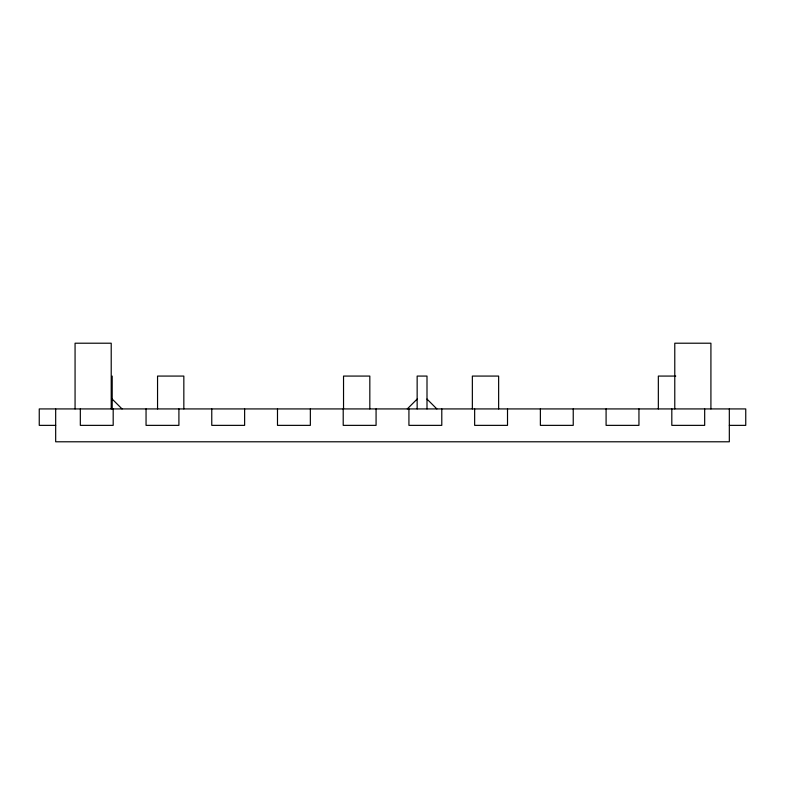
<?xml version="1.0" encoding="UTF-8"?>
<svg xmlns="http://www.w3.org/2000/svg" width="785" height="785" viewBox="0 0 785 785"><rect width="100%" height="100%" fill="white"/><g stroke="black" fill="none" stroke-linecap="round" stroke-linejoin="round"><path stroke-width="1.18" d="M407.287 408.926L417.149 399.074M675.757 376.074L658.34 376.074L658.34 408.926M55.676 425.362L39.25 425.362L39.25 408.926L745.75 408.926L745.75 425.362L729.324 425.362M427.001 399.074L436.862 408.926M112.196 399.074L122.058 408.926M729.324 408.926L729.324 441.788L55.676 441.788L55.676 408.926M710.916 408.926L710.916 343.212L674.776 343.212L674.776 408.926M704.675 408.926L704.675 425.362L671.813 425.362L671.813 408.926M638.951 408.926L638.951 425.362L606.089 425.362L606.089 408.926M573.236 408.926L573.236 425.362L540.374 425.362L540.374 408.926M507.512 408.926L507.512 425.362L474.65 425.362L474.65 408.926M498.642 408.926L498.642 376.074L472.354 376.074L472.354 408.926M441.788 408.926L441.788 425.362L408.926 425.362L408.926 408.926M427.001 408.926L427.001 376.074L417.149 376.074L417.149 408.926M376.074 408.926L376.074 425.362L343.212 425.362L343.212 408.926M369.823 408.926L369.823 376.074L343.536 376.074L343.536 408.926M310.35 408.926L310.35 425.362L277.488 425.362L277.488 408.926M244.626 408.926L244.626 425.362L211.764 425.362L211.764 408.926M183.837 408.926L183.837 376.074L157.549 376.074L157.549 408.926M178.911 408.926L178.911 425.362L146.049 425.362L146.049 408.926M113.187 408.926L113.187 425.362L80.325 425.362L80.325 408.926M112.196 376.074L112.196 408.926M111.215 408.926L111.215 343.212L75.066 343.212L75.066 408.926"/></g></svg>
